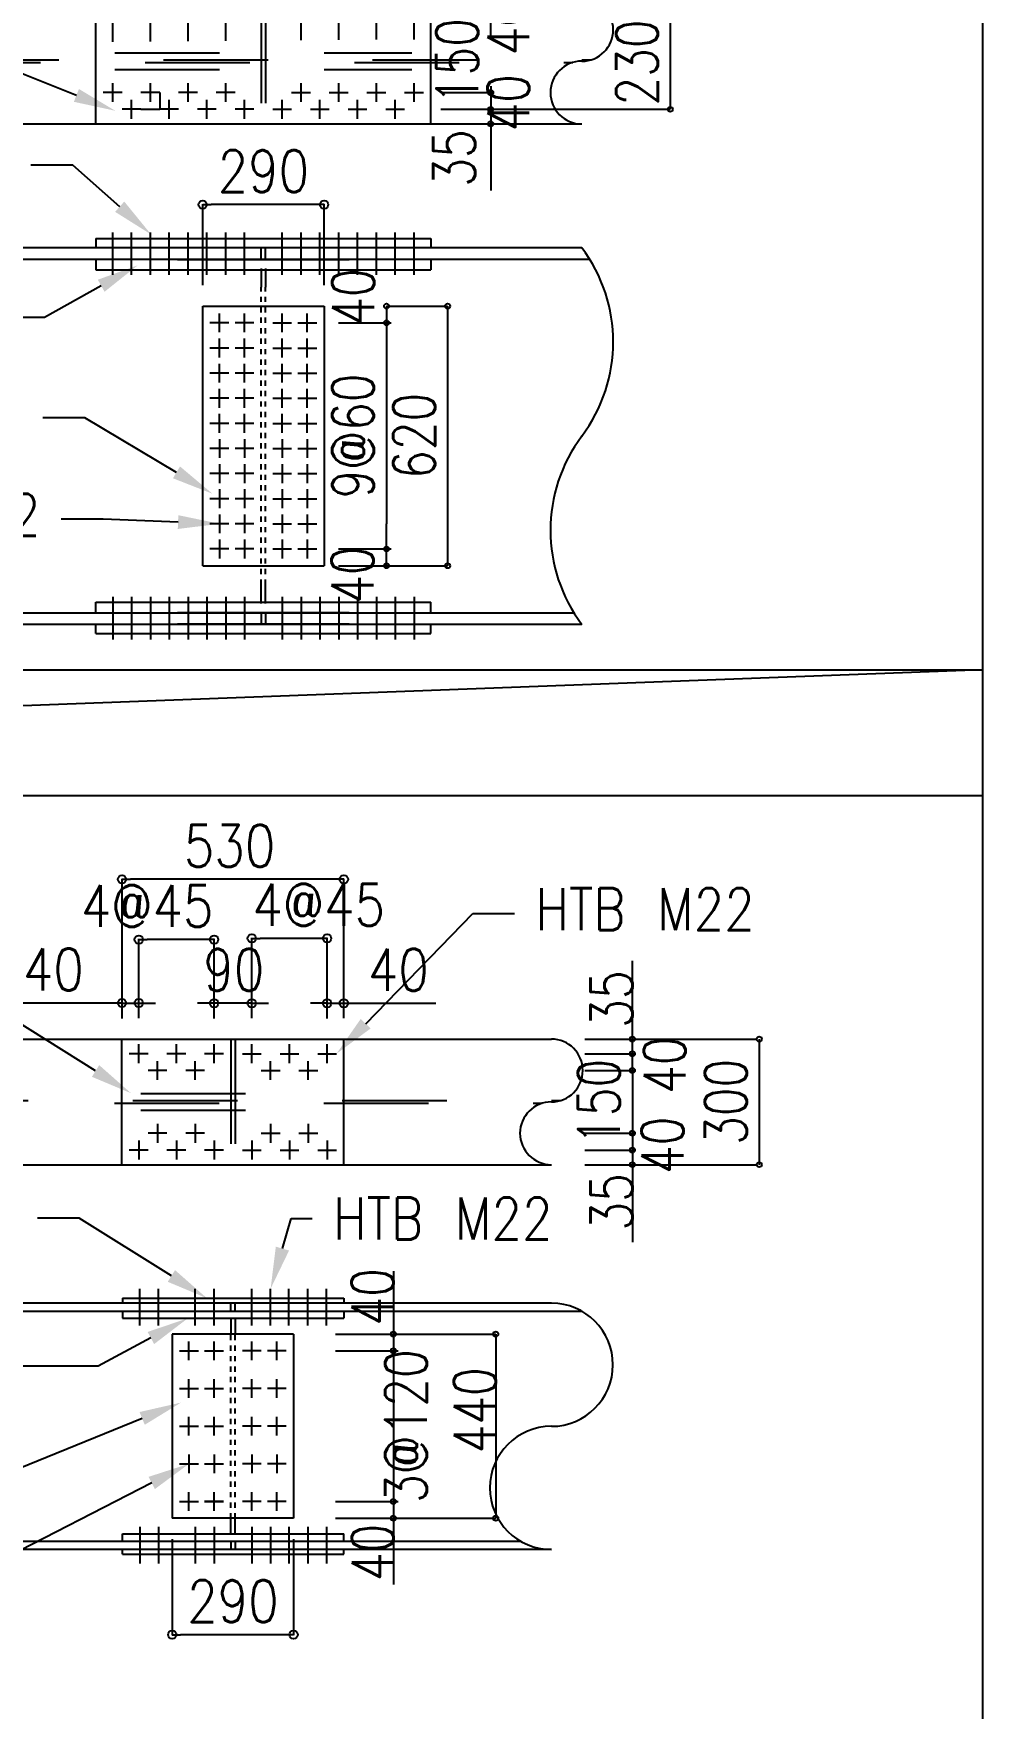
# Model space of a CAD drawing. Extents: x -668440 to 1010955, y -1678500 to 210463.
# Drawn here: x -498194 to -475522, y -534088 to -494087 of the extents above; entities that cross this region are included whole.
import ezdxf
from ezdxf import colors
from ezdxf.entities.mleader import LeaderData, LeaderLine
from ezdxf.enums import TextEntityAlignment as Align
from ezdxf.math import Vec2, Vec3

# ---------------------------------------------------------------- set-up
doc = ezdxf.new("R2010")
doc.units = 0
doc.header["$MEASUREMENT"] = 0
doc.linetypes.add('DASHED1', pattern=[2.5, 1.25, -1.25])
doc.layers.get('0').update_dxf_attribs({"color": 3, "linetype": 'CONTINUOUS'})
doc.layers.get('Defpoints').update_dxf_attribs({"color": 251, "linetype": 'CONTINUOUS'})
for name, color, linetype in [('Sプレート', 1, 'CONTINUOUS'), ('Sプレート文字', 1, 'CONTINUOUS'), ('Sボルト', 2, 'CONTINUOUS'), ('Sボルト文字', 2, 'CONTINUOUS'), ('S大梁', 4, 'CONTINUOUS'), ('寸法', 3, 'CONTINUOUS'), ('注記', 3, 'CONTINUOUS')]:
    doc.layers.add(name, color=color, linetype=linetype)
doc.styles.add('DRACAD', font='txt', dxfattribs={"width": 0.85, "bigfont": 'extfont2'})
doc.dimstyles.new('MYDIM', dxfattribs={"dimtxt": 120, "dimasz": 20, "dimexe": 1.25, "dimexo": 50, "dimgap": 50, "dimtad": 1, "dimdec": 4, "dimdsep": 46, "dimtxsty": 'DRACAD', "dimblk": 'ORIGIN', "dimcen": 2.5, "dimadec": 0, "dimazin": 0, "dimtfac": 1, "dimtdec": 4, "dimtmove": 0, "dimatfit": 3, "dimfxl": 1, "dimtolj": 1, "dimtzin": 0, "dimarcsym": 0})

# ---------------------------------------------------------------- blocks, each defined once
blk = doc.blocks.new('_ORIGIN')
at = {"color": 0, "linetype": 'ByBlock', "lineweight": -2}
blk.add_line((0, 0), (-1, 0), dxfattribs=at)
blk.add_circle((0, 0), 0.5, dxfattribs=at)
blk = doc.blocks.new('*D8094')
at = {"layer": 'Defpoints', "color": 0}
for p in [(816249.7, 33019.2), (816249.7, 32934.4), (816339.7, 32935)]:
    blk.add_point(p, dxfattribs=at)
at = {"layer": '寸法', "color": 0, "lineweight": -2}
for p, q in [((816229.7, 33019.2), (816209.7, 33019.2)), ((816249.7, 32984.4), (816249.7, 33020.4)), ((816339.7, 33019.2), (816249.7, 33019.2)), ((816339.7, 32985), (816339.7, 33020.4)), ((816359.7, 33019.2), (816379.7, 33019.2))]:
    blk.add_line(p, q, dxfattribs=at)
at = {"layer": '寸法', "color": 0, "linetype": 'ByBlock', "lineweight": -2, "xscale": 20, "yscale": 20, "zscale": 20}
blk.add_blockref('_ORIGIN', (816249.7, 33019.2), dxfattribs=at)
at = {"layer": '寸法', "color": 0, "linetype": 'ByBlock', "lineweight": -2, "xscale": 20, "yscale": 20, "zscale": 20, "rotation": 180}
blk.add_blockref('_ORIGIN', (816339.7, 33019.2), dxfattribs=at)
at = {"layer": '寸法', "color": 0, "insert": (816296.7, 33099.2), "char_height": 100, "attachment_point": 5, "style": 'DRACAD'}
blk.add_mtext('\\A1;\\A1;90', dxfattribs=at)
blk = doc.blocks.new('*D8095')
at = {"layer": 'Defpoints', "color": 0}
for p in [(816559.7, 33019.2), (816519.7, 32933.1), (816559.7, 32933.7)]:
    blk.add_point(p, dxfattribs=at)
at = {"layer": '寸法', "color": 0, "lineweight": -2}
for p, q in [((816499.7, 33019.2), (816479.7, 33019.2)), ((816519.7, 32983.1), (816519.7, 33020.4)), ((816519.7, 33019.2), (816559.7, 33019.2)), ((816559.7, 32983.7), (816559.7, 33020.4)), ((816579.7, 33019.2), (816779.7, 33019.2))]:
    blk.add_line(p, q, dxfattribs=at)
at = {"layer": '寸法', "color": 0, "linetype": 'ByBlock', "lineweight": -2, "xscale": 20, "yscale": 20, "zscale": 20}
blk.add_blockref('_ORIGIN', (816519.7, 33019.2), dxfattribs=at)
at = {"layer": '寸法', "color": 0, "linetype": 'ByBlock', "lineweight": -2, "xscale": 20, "yscale": 20, "zscale": 20, "rotation": 180}
blk.add_blockref('_ORIGIN', (816559.7, 33019.2), dxfattribs=at)
at = {"layer": '寸法', "color": 0, "insert": (816689.7, 33099.2), "char_height": 100, "attachment_point": 5, "style": 'DRACAD'}
blk.add_mtext('\\A1;40', dxfattribs=at)
blk = doc.blocks.new('*D8096')
at = {"layer": 'Defpoints', "color": 0}
for p in [(816339.7, 33174.2), (816339.7, 32933.7), (816519.7, 32933.1)]:
    blk.add_point(p, dxfattribs=at)
at = {"layer": '寸法', "color": 0, "lineweight": -2}
for p, q in [((816339.7, 32983.7), (816339.7, 33175.4)), ((816499.7, 33174.2), (816359.7, 33174.2)), ((816519.7, 32983.1), (816519.7, 33175.4))]:
    blk.add_line(p, q, dxfattribs=at)
at = {"layer": '寸法', "color": 0, "linetype": 'ByBlock', "lineweight": -2, "xscale": 20, "yscale": 20, "zscale": 20, "rotation": 180}
blk.add_blockref('_ORIGIN', (816339.7, 33174.2), dxfattribs=at)
at = {"layer": '寸法', "color": 0, "linetype": 'ByBlock', "lineweight": -2, "xscale": 20, "yscale": 20, "zscale": 20}
blk.add_blockref('_ORIGIN', (816519.7, 33174.2), dxfattribs=at)
at = {"layer": '寸法', "color": 0, "insert": (816499.7, 33254.2), "char_height": 100, "attachment_point": 5, "style": 'DRACAD'}
blk.add_mtext('\\A1;4@45', dxfattribs=at)
blk = doc.blocks.new('*D8097')
at = {"layer": 'Defpoints', "color": 0}
for p in [(816069.7, 33171.4), (816069.7, 32933.7), (816249.7, 32933.1)]:
    blk.add_point(p, dxfattribs=at)
at = {"layer": '寸法', "color": 0, "lineweight": -2}
for p, q in [((816069.7, 32983.7), (816069.7, 33172.7)), ((816229.7, 33171.4), (816089.7, 33171.4)), ((816249.7, 32983.1), (816249.7, 33172.7))]:
    blk.add_line(p, q, dxfattribs=at)
at = {"layer": '寸法', "color": 0, "linetype": 'ByBlock', "lineweight": -2, "xscale": 20, "yscale": 20, "zscale": 20, "rotation": 180}
blk.add_blockref('_ORIGIN', (816069.7, 33171.4), dxfattribs=at)
at = {"layer": '寸法', "color": 0, "linetype": 'ByBlock', "lineweight": -2, "xscale": 20, "yscale": 20, "zscale": 20}
blk.add_blockref('_ORIGIN', (816249.7, 33171.4), dxfattribs=at)
at = {"layer": '寸法', "color": 0, "insert": (816089.7, 33251.4), "char_height": 100, "attachment_point": 5, "style": 'DRACAD'}
blk.add_mtext('\\A1;4@45', dxfattribs=at)
blk = doc.blocks.new('*D8098')
at = {"layer": 'Defpoints', "color": 0}
for p in [(816069.7, 33019.8), (816029.7, 32933.1), (816069.7, 32933.7)]:
    blk.add_point(p, dxfattribs=at)
at = {"layer": '寸法', "color": 0, "lineweight": -2}
for p, q in [((816009.7, 33019.8), (815775.7, 33019.8)), ((816029.7, 32983.1), (816029.7, 33021.1)), ((816029.7, 33019.8), (816069.7, 33019.8)), ((816069.7, 32983.7), (816069.7, 33021.1)), ((816089.7, 33019.8), (816109.7, 33019.8))]:
    blk.add_line(p, q, dxfattribs=at)
at = {"layer": '寸法', "color": 0, "linetype": 'ByBlock', "lineweight": -2, "xscale": 20, "yscale": 20, "zscale": 20}
blk.add_blockref('_ORIGIN', (816029.7, 33019.8), dxfattribs=at)
at = {"layer": '寸法', "color": 0, "linetype": 'ByBlock', "lineweight": -2, "xscale": 20, "yscale": 20, "zscale": 20, "rotation": 180}
blk.add_blockref('_ORIGIN', (816069.7, 33019.8), dxfattribs=at)
at = {"layer": '寸法', "color": 0, "insert": (815865.7, 33099.8), "char_height": 100, "attachment_point": 5, "style": 'DRACAD'}
blk.add_mtext('\\A1;40', dxfattribs=at)
blk = doc.blocks.new('*D8099')
at = {"layer": 'Defpoints', "color": 0}
for p in [(816029.7, 33315.2), (816029.7, 32933.7), (816559.7, 32933.7)]:
    blk.add_point(p, dxfattribs=at)
at = {"layer": '寸法', "color": 0, "lineweight": -2}
for p, q in [((816029.7, 32983.7), (816029.7, 33316.4)), ((816539.7, 33315.2), (816049.7, 33315.2)), ((816559.7, 32983.7), (816559.7, 33316.4))]:
    blk.add_line(p, q, dxfattribs=at)
at = {"layer": '寸法', "color": 0, "linetype": 'ByBlock', "lineweight": -2, "xscale": 20, "yscale": 20, "zscale": 20, "rotation": 180}
blk.add_blockref('_ORIGIN', (816029.7, 33315.2), dxfattribs=at)
at = {"layer": '寸法', "color": 0, "linetype": 'ByBlock', "lineweight": -2, "xscale": 20, "yscale": 20, "zscale": 20}
blk.add_blockref('_ORIGIN', (816559.7, 33315.2), dxfattribs=at)
at = {"layer": '寸法', "color": 0, "insert": (816286.7, 33395.2), "char_height": 100, "attachment_point": 5, "style": 'DRACAD'}
blk.add_mtext('\\A1;530', dxfattribs=at)
blk = doc.blocks.new('*D8100')
at = {"layer": 'Defpoints', "color": 0}
for p in [(816149.7, 31789.3), (816439.7, 31789.3), (816149.7, 31511.3)]:
    blk.add_point(p, dxfattribs=at)
at = {"layer": '寸法', "color": 0, "lineweight": -2}
for p, q in [((816149.7, 31739.3), (816149.7, 31510)), ((816439.7, 31739.3), (816439.7, 31510)), ((816419.7, 31511.3), (816169.7, 31511.3))]:
    blk.add_line(p, q, dxfattribs=at)
at = {"layer": '寸法', "color": 0, "linetype": 'ByBlock', "lineweight": -2, "xscale": 20, "yscale": 20, "zscale": 20, "rotation": 180}
blk.add_blockref('_ORIGIN', (816149.7, 31511.3), dxfattribs=at)
at = {"layer": '寸法', "color": 0, "linetype": 'ByBlock', "lineweight": -2, "xscale": 20, "yscale": 20, "zscale": 20}
blk.add_blockref('_ORIGIN', (816439.7, 31511.3), dxfattribs=at)
at = {"layer": '寸法', "color": 0, "insert": (816294.7, 31591.3), "char_height": 100, "attachment_point": 5, "style": 'DRACAD'}
blk.add_mtext('\\A1;290', dxfattribs=at)
blk = doc.blocks.new('*D8108')
at = {"layer": 'Defpoints', "color": 0}
for p in [(-19524.1, -611093.7), (-19524.1, -611336), (-19234.1, -611336)]:
    blk.add_point(p, dxfattribs=at)
at = {"layer": '寸法', "color": 0, "lineweight": -2}
for p, q in [((-19524.1, -611286), (-19524.1, -611092.4)), ((-19254.1, -611093.7), (-19504.1, -611093.7)), ((-19234.1, -611286), (-19234.1, -611092.4))]:
    blk.add_line(p, q, dxfattribs=at)
at = {"layer": '寸法', "color": 0, "linetype": 'ByBlock', "lineweight": -2, "xscale": 20, "yscale": 20, "zscale": 20, "rotation": 180}
blk.add_blockref('_ORIGIN', (-19524.1, -611093.7), dxfattribs=at)
at = {"layer": '寸法', "color": 0, "linetype": 'ByBlock', "lineweight": -2, "xscale": 20, "yscale": 20, "zscale": 20}
blk.add_blockref('_ORIGIN', (-19234.1, -611093.7), dxfattribs=at)
at = {"layer": '寸法', "color": 0, "insert": (-19379.1, -611013.7), "char_height": 100, "attachment_point": 5, "style": 'DRACAD'}
blk.add_mtext('\\A1;290', dxfattribs=at)
blk = doc.blocks.new('WJ58')
at = {"layer": 'Sプレート', "linetype": 'Continuous'}
for p, q in [((816029.68229, 32633.73521), (816029.68229, 32933.73513)), ((816559.68014, 32633.73521), (816559.68014, 32933.73513)), ((816030.93099, 32314.88462), (816559.68245, 32314.88462)), ((816030.93099, 32282.88455), (816030.93099, 32266.88457)), ((816559.68245, 32282.88455), (816559.68245, 32266.88457)), ((816030.93099, 32266.88457), (816559.68245, 32266.88457)), ((816149.68224, 32229.31628), (816149.68224, 31789.31623)), ((816439.68229, 32229.31628), (816439.68229, 31789.31623)), ((816030.93099, 31751.74794), (816559.68245, 31751.74794)), ((816030.93099, 31735.74796), (816030.93099, 31751.74794)), ((816559.68245, 31735.74796), (816559.68245, 31751.74794)), ((816030.93099, 31703.74789), (816559.68245, 31703.74789))]:
    blk.add_line(p, q, dxfattribs=at)
at = {"layer": 'Sプレート', "linetype": 'DASHED1', "ltscale": 200}
for p, q in [((816074.68208, 32803.7352), (816559.68014, 32803.7352)), ((816074.68208, 32763.73514), (816559.68014, 32763.73514))]:
    blk.add_line(p, q, dxfattribs=at)
at = {"layer": 'Sプレート'}
for p, q in [((816030.93099, 32314.88462), (816030.93099, 32302.88464)), ((816559.68245, 32314.88462), (816559.68245, 32302.88464)), ((816439.68229, 32229.31628), (816149.68224, 32229.31628)), ((816439.68229, 31789.31623), (816149.68224, 31789.31623)), ((816030.93099, 31703.74789), (816030.93099, 31715.74787)), ((816559.68245, 31703.74789), (816559.68245, 31715.74787))]:
    blk.add_line(p, q, dxfattribs=at)
at = {"layer": 'Sボルト', "linetype": 'Continuous'}
for p, q in [((816069.68187, 32876.23509), (816069.68187, 32921.23506)), ((816159.68208, 32876.23509), (816159.68208, 32921.23506)), ((816249.68229, 32876.23518), (816249.68229, 32921.23515)), ((816249.68229, 32876.23518), (816249.68229, 32921.23515)), ((816339.68014, 32876.23518), (816339.68014, 32921.23515)), ((816429.68035, 32876.23509), (816429.68035, 32921.23506)), ((816519.68056, 32876.23509), (816519.68056, 32921.23506)), ((816092.18186, 32898.73499), (816047.18189, 32898.73499)), ((816114.68229, 32836.23526), (816114.68229, 32881.23524)), ((816182.18207, 32898.73499), (816137.1821, 32898.73499)), ((816182.18207, 32898.73499), (816137.1821, 32898.73499)), ((816204.68229, 32836.23518), (816204.68229, 32881.23515)), ((816204.68229, 32836.23518), (816204.68229, 32881.23515)), ((816272.18228, 32898.73508), (816227.18231, 32898.73508)), ((816272.18228, 32898.73508), (816227.18231, 32898.73508)), ((816317.18015, 32898.73508), (816362.18013, 32898.73508)), ((816384.68014, 32836.23518), (816384.68014, 32881.23515)), ((816407.18036, 32898.73499), (816452.18034, 32898.73499)), ((816474.68014, 32836.23526), (816474.68014, 32881.23524)), ((816497.18057, 32898.73499), (816542.18055, 32898.73499)), ((816137.18228, 32858.73516), (816092.18231, 32858.73516)), ((816227.18228, 32858.73508), (816182.18231, 32858.73508)), ((816227.18228, 32858.73508), (816182.18231, 32858.73508)), ((816362.18015, 32858.73508), (816407.18013, 32858.73508)), ((816452.18015, 32858.73516), (816497.18013, 32858.73516)), ((816114.68229, 32731.23525), (816114.68229, 32686.23528)), ((816204.68229, 32731.23516), (816204.68229, 32686.23519)), ((816204.68229, 32731.23516), (816204.68229, 32686.23519)), ((816384.68014, 32731.23516), (816384.68014, 32686.23519)), ((816474.68014, 32731.23525), (816474.68014, 32686.23528)), ((816069.68187, 32691.23525), (816069.68187, 32646.23528)), ((816137.18228, 32708.73535), (816092.18231, 32708.73535)), ((816159.68208, 32691.23525), (816159.68208, 32646.23528)), ((816227.18228, 32708.73526), (816182.18231, 32708.73526)), ((816227.18228, 32708.73526), (816182.18231, 32708.73526)), ((816249.68229, 32691.23516), (816249.68229, 32646.23519)), ((816249.68229, 32691.23516), (816249.68229, 32646.23519)), ((816339.68014, 32691.23516), (816339.68014, 32646.23519)), ((816362.18015, 32708.73526), (816407.18013, 32708.73526)), ((816429.68035, 32691.23525), (816429.68035, 32646.23528)), ((816452.18015, 32708.73535), (816497.18013, 32708.73535)), ((816519.68056, 32691.23525), (816519.68056, 32646.23528)), ((816092.18186, 32668.73535), (816047.18189, 32668.73535)), ((816182.18207, 32668.73535), (816137.1821, 32668.73535)), ((816182.18207, 32668.73535), (816137.1821, 32668.73535)), ((816272.18228, 32668.73526), (816227.18231, 32668.73526)), ((816272.18228, 32668.73526), (816227.18231, 32668.73526)), ((816317.18015, 32668.73526), (816362.18013, 32668.73526)), ((816407.18036, 32668.73535), (816452.18034, 32668.73535)), ((816497.18057, 32668.73535), (816542.18055, 32668.73535)), ((816072.18006, 32249.38467), (816072.18006, 32337.38467)), ((816117.18006, 32249.38467), (816117.18006, 32337.38467)), ((816204.68225, 32249.38467), (816204.68225, 32337.38467)), ((816249.68225, 32249.38467), (816249.68225, 32337.38467)), ((816339.68228, 32249.38467), (816339.68228, 32337.38467)), ((816384.68228, 32249.38467), (816384.68228, 32337.38467)), ((816428.43338, 32249.38467), (816428.43338, 32337.38467)), ((816473.43338, 32249.38467), (816473.43338, 32337.38467)), ((816518.43338, 32249.38467), (816518.43338, 32337.38467)), ((816189.68225, 32166.81642), (816189.68225, 32211.81639)), ((816249.68225, 32166.81642), (816249.68225, 32211.81639)), ((816339.68229, 32166.81642), (816339.68229, 32211.81639)), ((816399.68229, 32166.81642), (816399.68229, 32211.81639)), ((816167.18226, 32189.31649), (816212.18223, 32189.31649)), ((816227.18226, 32189.31649), (816272.18223, 32189.31649)), ((816362.18227, 32189.31649), (816317.1823, 32189.31649)), ((816422.18227, 32189.31649), (816377.1823, 32189.31649)), ((816189.68225, 32076.81642), (816189.68225, 32121.81639)), ((816249.68225, 32076.81642), (816249.68225, 32121.81639)), ((816339.68229, 32076.81642), (816339.68229, 32121.81639)), ((816399.68229, 32076.81642), (816399.68229, 32121.81639)), ((816167.18226, 32099.31649), (816212.18223, 32099.31649)), ((816227.18226, 32099.31649), (816272.18223, 32099.31649)), ((816362.18227, 32099.31649), (816317.1823, 32099.31649)), ((816422.18227, 32099.31649), (816377.1823, 32099.31649)), ((816167.18226, 32009.31649), (816212.18223, 32009.31649)), ((816189.68225, 31986.81642), (816189.68225, 32031.81639)), ((816227.18226, 32009.31649), (816272.18223, 32009.31649)), ((816249.68225, 31986.81642), (816249.68225, 32031.81639)), ((816362.18227, 32009.31649), (816317.1823, 32009.31649)), ((816339.68229, 31986.81642), (816339.68229, 32031.81639)), ((816422.18227, 32009.31649), (816377.1823, 32009.31649)), ((816399.68229, 31986.81642), (816399.68229, 32031.81639)), ((816189.68225, 31941.81657), (816189.68225, 31896.81659)), ((816249.68225, 31941.81657), (816249.68225, 31896.81659)), ((816339.68229, 31941.81657), (816339.68229, 31896.81659)), ((816399.68229, 31941.81657), (816399.68229, 31896.81659)), ((816167.18226, 31919.31649), (816212.18223, 31919.31649)), ((816227.18226, 31919.31649), (816272.18223, 31919.31649)), ((816362.18227, 31919.31649), (816317.1823, 31919.31649)), ((816422.18227, 31919.31649), (816377.1823, 31919.31649)), ((816189.68225, 31806.81633), (816189.68225, 31851.8163)), ((816249.68225, 31806.81633), (816249.68225, 31851.8163)), ((816249.68234, 31806.81633), (816249.68234, 31851.8163)), ((816339.68229, 31806.81633), (816339.68229, 31851.8163)), ((816399.68229, 31806.81633), (816399.68229, 31851.8163)), ((816167.18226, 31829.3164), (816212.18223, 31829.3164)), ((816227.18226, 31829.3164), (816272.18223, 31829.3164)), ((816272.18232, 31829.3164), (816227.18235, 31829.3164)), ((816362.18227, 31829.3164), (816317.1823, 31829.3164)), ((816422.18227, 31829.3164), (816377.1823, 31829.3164)), ((816072.18006, 31769.24785), (816072.18006, 31681.24785)), ((816117.18006, 31769.24785), (816117.18006, 31681.24785)), ((816204.68225, 31769.24785), (816204.68225, 31681.24785)), ((816249.68225, 31769.24785), (816249.68225, 31681.24785)), ((816339.68228, 31769.24785), (816339.68228, 31681.24785)), ((816384.68228, 31769.24785), (816384.68228, 31681.24785)), ((816428.43338, 31769.24785), (816428.43338, 31681.24785)), ((816473.43338, 31769.24785), (816473.43338, 31681.24785)), ((816518.43338, 31769.24785), (816518.43338, 31681.24785))]:
    blk.add_line(p, q, dxfattribs=at)
at = {"layer": 'S大梁', "linetype": 'Continuous'}
for p, q in [((815533.88099, 32933.73513), (817055.48145, 32933.73513)), ((815533.88099, 32633.73521), (817055.48145, 32633.73521)), ((817055.48232, 32302.88464), (815533.88226, 32302.88464)), ((817129.5095, 32282.88455), (815607.90944, 32282.88455)), ((816289.68226, 32282.88455), (816289.68226, 32302.88464)), ((816299.68227, 32282.88455), (816299.68227, 32302.88464)), ((816289.68226, 32266.88457), (816289.68226, 32229.31629)), ((816299.68227, 32266.88457), (816299.68227, 32229.31629)), ((816289.68226, 31750.88454), (816289.68226, 31789.31623)), ((816299.68227, 31750.88469), (816299.68227, 31789.31638)), ((816289.68226, 31735.74796), (816289.68226, 31715.74787)), ((816299.68227, 31735.74796), (816299.68227, 31715.74787)), ((817055.48232, 31714.88462), (815533.88226, 31714.88462))]:
    blk.add_line(p, q, dxfattribs=at)
at = {"layer": 'S大梁', "linetype": 'DASHED1', "ltscale": 200}
for p, q in [((816289.68226, 32933.73513), (816289.68226, 32633.73521)), ((816299.68227, 32933.73513), (816299.68227, 32633.73521)), ((815512.04212, 32780.48518), (817033.64258, 32780.48518)), ((815555.71986, 32786.98516), (817077.32031, 32786.98516))]:
    blk.add_line(p, q, dxfattribs=at)
at = {"layer": 'S大梁', "linetype": 'DASHED1', "ltscale": 10}
for p, q in [((816289.68226, 31789.31623), (816289.68226, 32229.31629)), ((816299.68227, 31789.31623), (816299.68229, 32229.31629))]:
    blk.add_line(p, q, dxfattribs=at)
at = {"layer": 'S大梁'}
blk.add_line((815459.85504, 31734.88473), (816981.45574, 31734.88436), dxfattribs=at)
at = {"layer": '寸法', "linetype": 'Continuous'}
for p, q in [((817248.94604, 32898.73525), (817248.94604, 33120.73488)), ((817135.37256, 32933.73525), (817546.17386, 32933.73525)), ((817135.37256, 32933.73513), (817256.94592, 32933.73513)), ((817135.37256, 32898.73525), (817256.94592, 32898.73525)), ((817248.94604, 32858.73516), (817248.94604, 32898.73525)), ((817135.37256, 32858.73516), (817256.94592, 32858.73516)), ((817248.94604, 32858.73516), (817248.94604, 32708.73518)), ((817135.37256, 32708.73518), (817256.94592, 32708.73518)), ((817248.94604, 32708.73518), (817248.94604, 32668.73509)), ((817135.37256, 32668.73509), (817256.94592, 32668.73509)), ((817248.94604, 32668.73509), (817248.94604, 32448.735)), ((817135.37256, 32633.73521), (817256.94592, 32633.73521)), ((817135.37256, 32633.73516), (817546.17362, 32633.73428)), ((816678.0584, 32379.31623), (816678.0584, 32189.31623)), ((816540, 32229.31628), (816922.62133, 32229.31628)), ((816678.0584, 32229.31628), (816678.0584, 32189.31623)), ((816922.62133, 32229.31628), (816922.62133, 31789.31618)), ((816540, 32189.31623), (816689.0584, 32189.31623)), ((816678.0584, 32189.31623), (816678.0584, 31829.31623)), ((816540, 31829.31623), (816689.0584, 31829.31623)), ((816678.0584, 31829.31623), (816678.0584, 31631.31618)), ((816678.0584, 31829.31623), (816678.0584, 31631.31618)), ((816540, 31789.31623), (816689.0584, 31789.31623)), ((816540, 31789.31618), (816922.62133, 31789.31618))]:
    blk.add_line(p, q, dxfattribs=at)
at = {"layer": '寸法'}
blk.add_line((817552.1735, 32933.73525), (817552.1735, 32633.73481), dxfattribs=at)
at = {"layer": '寸法', "linetype": 'Continuous'}
for centre in [(817248.94604, 32933.73513), (817552.1735, 32933.73525), (817248.94604, 32898.73525), (817248.94604, 32858.73516), (817248.94604, 32858.73516), (817248.94604, 32708.73518), (817248.94604, 32708.73518), (817248.94604, 32668.73509), (817248.9458, 32633.73491), (817248.94604, 32633.73521), (817552.17325, 32633.73481), (816678.0584, 32229.31628), (816922.62133, 32229.31628), (816678.0584, 32189.31623), (816678.0584, 32189.31623), (816678.0584, 31829.31623), (816678.0584, 31829.31623), (816678.0584, 31789.31623), (816678.0584, 31789.31623), (816922.62133, 31789.31618)]:
    blk.add_circle(centre, 5.99963, dxfattribs=at)
at = {"layer": '注記'}
for centre, radius, start, end in [((817055.48145, 32858.73515), 74.99998, 270, 90), ((817055.48145, 32708.73519), 74.99998, 90, 270), ((817055.48232, 32155.88464), 147.00001, 270, 90), ((817055.48232, 31861.88462), 147.00001, 90, 270)]:
    blk.add_arc(centre, radius, start, end, dxfattribs=at)
at = {"layer": '寸法', "style": 'DRACAD', "width": 0.8}
for s, p in [('35', (817248.94604, 32960.73488)), ('40', (817375.94604, 32802.74123)), ('40', (817370.94604, 32611.41661)), ('35', (817248.94604, 32476.22902)), ('40', (816678.0584, 32249.31623)), ('440', (816922.62133, 31944.21042)), ('40', (816678.59137, 31639.10267))]:
    blk.add_text(s, height=100, rotation=90, dxfattribs=at).set_placement(p)
for s, p in [('150', (817248.94604, 32783.73517)), ('300', (817552.1735, 32783.73503)), ('3@120', (816788.0584, 32009.31623))]:
    blk.add_text(s, height=100, rotation=90, dxfattribs=at).set_placement(p, align=Align.BOTTOM_CENTER)
at = {"layer": '寸法'}
for base, p1, p2, picture, middle in [((816029.68229, 33315.18009), (816559.68014, 32933.73513), (816029.68229, 32933.73513), '*D8099', (816286.68172, 33315.18009)), ((816149.68224, 31511.271), (816439.68229, 31789.31623), (816149.68224, 31789.31623), '*D8100', (816294.68227, 31511.271))]:
    dim = blk.add_linear_dim(base=base, p1=p1, p2=p2, dimstyle='MYDIM', override={"dimtxt": 100, "dimgap": 30, "dimdec": 0}, dxfattribs=at)
    dim.commit()
    dim.dimension.update_dxf_attribs({"geometry": picture, "text_midpoint": middle, "dimtype": 128})
for base, p1, p2, text, picture, middle in [((816069.68339, 33171.43009), (816249.68234, 32933.11013), (816069.68339, 32933.73562), '4@45', '*D8097', (816089.68339, 33171.43009)), ((816339.68119, 33174.18009), (816519.68015, 32933.11013), (816339.68119, 32933.73562), '4@45', '*D8096', (816499.68015, 33174.18009)), ((816249.68234, 33019.18009), (816339.68119, 32934.98661), (816249.68234, 32934.36111), '\\A1;90', '*D8094', (816296.68177, 33019.18009))]:
    dim = blk.add_linear_dim(base=base, p1=p1, p2=p2, text=text, dimstyle='MYDIM', override={"dimtxt": 100, "dimgap": 30}, dxfattribs=at)
    dim.commit()
    dim.dimension.update_dxf_attribs({"geometry": picture, "text_midpoint": middle, "dimtype": 128})
dim = blk.add_linear_dim(base=(816069.68339, 33019.80558), p1=(816029.68339, 32933.11062), p2=(816069.68339, 32933.73562), angle=180, dimstyle='MYDIM', override={"dimtxt": 100, "dimgap": 30}, dxfattribs=at)
dim.commit()
dim.dimension.update_dxf_attribs({"geometry": '*D8098', "text_midpoint": (815865.68339, 33019.80558), "dimtype": 128})
dim = blk.add_linear_dim(base=(816559.68014, 33019.18009), p1=(816519.68015, 32933.11013), p2=(816559.68014, 32933.73513), angle=180, dimstyle='MYDIM', override={"dimtxt": 100, "dimgap": 30}, dxfattribs=at)
dim.commit()
dim.dimension.update_dxf_attribs({"geometry": '*D8095', "text_midpoint": (816689.68014, 33099.18009)})
at = {"layer": 'Sプレート文字'}
ml = blk.add_multileader_mtext('Standard', dxfattribs=at)
ml.set_content('\\W0.85;PL-12×300x530(SM490A,外添板)', style='DRACAD')
ml.set_leader_properties()
ml.build(insert=Vec2(0, 0))
ml.multileader.update_dxf_attribs({"dogleg_length": 100, "arrow_head_size": 100})
ctx = ml.context
ctx.base_point, ctx.char_height, ctx.arrow_head_size, ctx.landing_gap_size, ctx.plane_origin = Vec3(813455.63285, 33064.65422), 100, 100, 50, Vec3(399637.34449, 771704.7389)
ctx.text_align_type = 2
notes = []
notes.append((ctx, [(0, (1, 1, 0), (815636.13285, 33064.65422), (-1, 0), 100, [(0, [(816051.25367, 32804.38028)], 0, [])])]))
ctx.mtext.insert, ctx.mtext.alignment = Vec3(815486.13285, 33122.98755), 3
ml = blk.add_multileader_mtext('Standard', dxfattribs=at)
ml.set_content('\\W0.85;PL-12×300x530(SM490A,外添板)', style='DRACAD')
ml.set_leader_properties()
ml.build(insert=Vec2(0, 0))
ml.multileader.update_dxf_attribs({"dogleg_length": 100, "arrow_head_size": 100})
ctx = ml.context
ctx.base_point, ctx.char_height, ctx.arrow_head_size, ctx.landing_gap_size, ctx.plane_origin = Vec3(813746.97054, 32506.06461), 100, 100, 50, Vec3(399928.68218, 771146.1493)
ctx.text_align_type = 2
notes.append((ctx, [(0, (1, 1, 0), (815927.47054, 32506.06461), (-1, 0), 100, [(0, [(816232.42019, 32314.88462)], 0, [])])]))
ctx.mtext.insert, ctx.mtext.alignment = Vec3(815777.47054, 32564.39795), 3
ml = blk.add_multileader_mtext('Standard', dxfattribs=at)
ml.set_content('\\W0.85;2PL-16×110x530(SM490A,内添板)', style='DRACAD')
ml.set_leader_properties()
ml.build(insert=Vec2(0, 0))
ml.multileader.update_dxf_attribs({"dogleg_length": 100, "arrow_head_size": 100})
ctx = ml.context
ctx.base_point, ctx.char_height, ctx.arrow_head_size, ctx.landing_gap_size, ctx.plane_origin = Vec3(813370.10452, 32152.85489), 100, 100, 50, Vec3(399974.31616, 770792.93958)
ctx.text_align_type = 2
notes.append((ctx, [(0, (1, 1, 0), (815973.10452, 32152.85489), (-1, 0), 480, [(0, [(816186.92286, 32266.88457)], 0, [])])]))
ctx.mtext.insert, ctx.mtext.alignment = Vec3(815443.10452, 32211.18823), 3
ml = blk.add_multileader_mtext('Standard', dxfattribs=at)
ml.set_content('\\W0.85;2PL-9x440×290(SM490A)', style='DRACAD')
ml.set_leader_properties()
ml.build(insert=Vec2(0, 0))
ml.multileader.update_dxf_attribs({"dogleg_length": 100, "arrow_head_size": 100})
ctx = ml.context
ctx.base_point, ctx.char_height, ctx.arrow_head_size, ctx.landing_gap_size, ctx.plane_origin = Vec3(813886.15194, 31898.68069), 100, 100, 50, Vec3(399761.86358, 770548.69594)
ctx.text_align_type = 2
notes.append((ctx, [(0, (1, 1, 0), (815760.65194, 31898.68069), (-1, 0), 100, [(0, [(816170.47028, 32065.52891)], 0, [])])]))
ctx.mtext.insert, ctx.mtext.alignment = Vec3(815610.65194, 31958.68069), 3
at = {"layer": 'Sボルト文字'}
ml = blk.add_multileader_mtext('Standard', dxfattribs=at)
ml.set_content('\\W0.85;HTB M22', style='DRACAD')
ml.set_leader_properties()
ml.build(insert=Vec2(0, 0))
ml.multileader.update_dxf_attribs({"dogleg_length": 100, "arrow_head_size": 100})
ctx = ml.context
ctx.base_point, ctx.char_height, ctx.arrow_head_size, ctx.landing_gap_size, ctx.plane_origin = Vec3(816967.43092, 33233.75339), 100, 100, 50, Vec3(401743.80922, 771883.76863)
notes.append((ctx, [(0, (1, 1, 0), (816867.43092, 33233.75339), (1, 0), 100, [(0, [(816542.18055, 32898.73499)], 0, [])])]))
ctx.mtext.insert = Vec3(817017.43092, 33293.75339)
ml = blk.add_multileader_mtext('Standard', dxfattribs=at)
ml.set_content('\\W0.85;HTB M22', style='DRACAD')
ml.set_leader_properties()
ml.build(insert=Vec2(0, 0))
ml.multileader.update_dxf_attribs({"dogleg_length": 100, "arrow_head_size": 100})
ctx = ml.context
ctx.base_point, ctx.char_height, ctx.arrow_head_size, ctx.landing_gap_size, ctx.plane_origin = Vec3(816484.16763, 32504.98481), 100, 100, 50, Vec3(401370.54594, 771140.00005)
notes.append((ctx, [(0, (1, 1, 0), (816434.16763, 32504.98481), (1, 0), 50, [(0, [(816384.68228, 32337.38467)], 0, [])])]))
ctx.mtext.insert = Vec3(816534.16763, 32554.98481)
ml = blk.add_multileader_mtext('Standard', dxfattribs=at)
ml.set_content('\\W0.85;HTB M22', style='DRACAD')
ml.set_leader_properties()
ml.build(insert=Vec2(0, 0))
ml.multileader.update_dxf_attribs({"dogleg_length": 100, "arrow_head_size": 100})
ctx = ml.context
ctx.base_point, ctx.char_height, ctx.arrow_head_size, ctx.landing_gap_size, ctx.plane_origin = Vec3(814786.98487, 31593.01851), 100, 100, 50, Vec3(399554.86318, 770243.03375)
ctx.text_align_type = 2
notes.append((ctx, [(0, (1, 1, 0), (815553.65154, 31593.01851), (-1, 0), 100, [(0, [(816189.68225, 31919.31649)], 0, [])])]))
ctx.mtext.insert, ctx.mtext.alignment = Vec3(815403.65154, 31653.01851), 3
for ctx, leaders in notes:
    for number, flags, end, landing, length, lines in leaders:
        leader = LeaderData()
        leader.index, (leader.has_last_leader_line, leader.has_dogleg_vector, leader.attachment_direction) = number, flags
        leader.last_leader_point, leader.dogleg_vector, leader.dogleg_length = Vec3(end), Vec3(landing), length
        for number, points, colour, breaks in lines:
            line = LeaderLine()
            line.index, line.vertices, line.color, line.breaks = number, Vec3.list(points), colors.encode_raw_color(colour), breaks
            leader.lines.append(line)
        ctx.leaders.append(leader)
blk = doc.blocks.new('WJ90')
at = {"layer": 'Defpoints'}
for p in [(-19626.6, -610826), (-19671.6, -610866)]:
    blk.add_line(p, (-19626.6, -610866), dxfattribs=at)
at = {"layer": 'Sプレート', "linetype": 'Continuous'}
for p, q in [((-19779.1, -610901), (-19779.1, -610601)), ((-18979.1, -610901), (-18979.1, -610601)), ((-19779.1, -611174.4), (-18979.1, -611174.4)), ((-19174.1, -611196.4), (-19584.1, -611196.4)), ((-19779.1, -611224.4), (-19779.1, -611249.4)), ((-19779.1, -611249.4), (-18979.1, -611249.4)), ((-19584.1, -611224.4), (-19174.1, -611224.4)), ((-18979.1, -611224.4), (-18979.1, -611249.4)), ((-19524.1, -611336), (-19234.1, -611336)), ((-19524.1, -611956), (-19524.1, -611336)), ((-19234.1, -611336), (-19234.1, -611956)), ((-19524.1, -611956), (-19234.1, -611956)), ((-19779.1, -612042.6), (-18979.1, -612042.6)), ((-19779.1, -612067.6), (-19779.1, -612042.6)), ((-18979.1, -612067.6), (-18979.1, -612042.6)), ((-19584.1, -612067.6), (-19174.1, -612067.6)), ((-19779.1, -612117.6), (-18979.1, -612117.6)), ((-19174.1, -612095.6), (-19584.1, -612095.6))]:
    blk.add_line(p, q, dxfattribs=at)
at = {"layer": 'Sプレート', "linetype": 'DASHED1', "ltscale": 200}
for p, q in [((-19734.1, -610731), (-19024.1, -610731)), ((-19734.1, -610771), (-19024.1, -610771))]:
    blk.add_line(p, q, dxfattribs=at)
at = {"layer": 'Sプレート'}
for p, q in [((-19779.1, -611174.4), (-19779.1, -611196.4)), ((-18979.1, -611174.4), (-18979.1, -611196.4)), ((-19779.1, -612117.6), (-19779.1, -612095.6)), ((-18979.1, -612117.6), (-18979.1, -612095.6))]:
    blk.add_line(p, q, dxfattribs=at)
at = {"layer": 'Sボルト', "linetype": 'Continuous'}
for p, q in [((-19199.8, -610655.3), (-19199.5, -610700.3)), ((-19109.9, -610654.6), (-19109.5, -610699.6)), ((-19019.9, -610653.9), (-19019.5, -610698.9)), ((-19739.8, -610659.7), (-19739.5, -610704.7)), ((-19649.8, -610659), (-19649.5, -610704)), ((-19559.8, -610658.3), (-19559.5, -610703.3)), ((-19469.8, -610657.5), (-19469.5, -610702.5)), ((-19289.8, -610656.1), (-19289.5, -610701.1)), ((-19739.1, -610848.5), (-19739.1, -610803.5)), ((-19649.1, -610848.5), (-19649.1, -610803.5)), ((-19559.1, -610848.5), (-19559.1, -610803.5)), ((-19469.1, -610848.5), (-19469.1, -610803.5)), ((-19289.1, -610848.5), (-19289.1, -610803.5)), ((-19199.1, -610848.5), (-19199.1, -610803.5)), ((-19109.1, -610848.5), (-19109.1, -610803.5)), ((-19019.1, -610848.5), (-19019.1, -610803.5)), ((-19716.6, -610826), (-19761.6, -610826)), ((-19694.1, -610888.5), (-19694.1, -610843.5)), ((-19626.6, -610826), (-19671.6, -610826)), ((-19604.1, -610888.5), (-19604.1, -610843.5)), ((-19536.6, -610826), (-19581.6, -610826)), ((-19514.1, -610888.5), (-19514.1, -610843.5)), ((-19446.6, -610826), (-19491.6, -610826)), ((-19424.1, -610888.5), (-19424.1, -610843.5)), ((-19334.1, -610888.5), (-19334.1, -610843.5)), ((-19311.6, -610826), (-19266.6, -610826)), ((-19244.1, -610888.5), (-19244.1, -610843.5)), ((-19221.6, -610826), (-19176.6, -610826)), ((-19154.1, -610888.5), (-19154.1, -610843.5)), ((-19131.6, -610826), (-19086.6, -610826)), ((-19064.1, -610888.5), (-19064.1, -610843.5)), ((-19041.6, -610826), (-18996.6, -610826)), ((-19671.6, -610866), (-19716.6, -610866)), ((-19581.6, -610866), (-19626.6, -610866)), ((-19491.6, -610866), (-19536.6, -610866)), ((-19401.6, -610866), (-19446.6, -610866)), ((-19356.6, -610866), (-19311.6, -610866)), ((-19266.6, -610866), (-19221.6, -610866)), ((-19176.6, -610866), (-19131.6, -610866)), ((-19086.6, -610866), (-19041.6, -610866)), ((-19739.1, -611261.4), (-19739.1, -611159.9)), ((-19694.1, -611261.4), (-19694.1, -611159.9)), ((-19649.1, -611261.4), (-19649.1, -611159.9)), ((-19604.1, -611261.4), (-19604.1, -611159.9)), ((-19559.1, -611261.4), (-19559.1, -611159.9)), ((-19514.1, -611261.4), (-19514.1, -611159.9)), ((-19469.1, -611261.4), (-19469.1, -611159.9)), ((-19424.1, -611261.4), (-19424.1, -611159.9)), ((-19334.1, -611261.4), (-19334.1, -611159.9)), ((-19289.1, -611261.4), (-19289.1, -611159.9)), ((-19244.1, -611261.4), (-19244.1, -611159.9)), ((-19199.1, -611261.4), (-19199.1, -611159.9)), ((-19154.1, -611261.4), (-19154.1, -611159.9)), ((-19109.1, -611261.4), (-19109.1, -611159.9)), ((-19064.1, -611261.4), (-19064.1, -611159.9)), ((-19019.1, -611261.4), (-19019.1, -611159.9)), ((-19484.1, -611398.5), (-19484.1, -611353.5)), ((-19424.1, -611398.5), (-19424.1, -611353.5)), ((-19334.1, -611398.5), (-19334.1, -611353.5)), ((-19274.1, -611398.5), (-19274.1, -611353.5)), ((-19461.6, -611376), (-19506.6, -611376)), ((-19484.1, -611458.5), (-19484.1, -611413.5)), ((-19401.6, -611376), (-19446.6, -611376)), ((-19424.1, -611458.5), (-19424.1, -611413.5)), ((-19356.6, -611376), (-19311.6, -611376)), ((-19334.1, -611458.5), (-19334.1, -611413.5)), ((-19296.6, -611376), (-19251.6, -611376)), ((-19274.1, -611458.5), (-19274.1, -611413.5)), ((-19461.6, -611436), (-19506.6, -611436)), ((-19401.6, -611436), (-19446.6, -611436)), ((-19356.6, -611436), (-19311.6, -611436)), ((-19296.6, -611436), (-19251.6, -611436)), ((-19484.1, -611518.5), (-19484.1, -611473.5)), ((-19424.1, -611518.5), (-19424.1, -611473.5)), ((-19334.1, -611518.5), (-19334.1, -611473.5)), ((-19274.1, -611518.5), (-19274.1, -611473.5)), ((-19461.6, -611496), (-19506.6, -611496)), ((-19484.1, -611578.5), (-19484.1, -611533.5)), ((-19401.6, -611496), (-19446.6, -611496)), ((-19424.1, -611578.5), (-19424.1, -611533.5)), ((-19356.6, -611496), (-19311.6, -611496)), ((-19334.1, -611578.5), (-19334.1, -611533.5)), ((-19296.6, -611496), (-19251.6, -611496)), ((-19274.1, -611578.5), (-19274.1, -611533.5)), ((-19461.6, -611556), (-19506.6, -611556)), ((-19401.6, -611556), (-19446.6, -611556)), ((-19356.6, -611556), (-19311.6, -611556)), ((-19296.6, -611556), (-19251.6, -611556)), ((-19484.1, -611638.5), (-19484.1, -611593.5)), ((-19424.1, -611638.5), (-19424.1, -611593.5)), ((-19334.1, -611638.5), (-19334.1, -611593.5)), ((-19274.1, -611638.5), (-19274.1, -611593.5)), ((-19461.6, -611616), (-19506.6, -611616)), ((-19484.1, -611653.5), (-19484.1, -611698.5)), ((-19401.6, -611616), (-19446.6, -611616)), ((-19424.1, -611653.5), (-19424.1, -611698.5)), ((-19356.6, -611616), (-19311.6, -611616)), ((-19334.1, -611653.5), (-19334.1, -611698.5)), ((-19296.6, -611616), (-19251.6, -611616)), ((-19274.1, -611653.5), (-19274.1, -611698.5)), ((-19461.6, -611676), (-19506.6, -611676)), ((-19401.6, -611676), (-19446.6, -611676)), ((-19356.6, -611676), (-19311.6, -611676)), ((-19296.6, -611676), (-19251.6, -611676)), ((-19484.1, -611713.5), (-19484.1, -611758.5)), ((-19424.1, -611713.5), (-19424.1, -611758.5)), ((-19334.1, -611713.5), (-19334.1, -611758.5)), ((-19274.1, -611713.5), (-19274.1, -611758.5)), ((-19461.6, -611736), (-19506.6, -611736)), ((-19484.1, -611773.5), (-19484.1, -611818.5)), ((-19401.6, -611736), (-19446.6, -611736)), ((-19424.1, -611773.5), (-19424.1, -611818.5)), ((-19356.6, -611736), (-19311.6, -611736)), ((-19334.1, -611773.5), (-19334.1, -611818.5)), ((-19296.6, -611736), (-19251.6, -611736)), ((-19274.1, -611773.5), (-19274.1, -611818.5)), ((-19461.6, -611796), (-19506.6, -611796)), ((-19401.6, -611796), (-19446.6, -611796)), ((-19356.6, -611796), (-19311.6, -611796)), ((-19296.6, -611796), (-19251.6, -611796)), ((-19484.1, -611833.5), (-19484.1, -611878.5)), ((-19424.1, -611833.5), (-19424.1, -611878.5)), ((-19334.1, -611833.5), (-19334.1, -611878.5)), ((-19274.1, -611833.5), (-19274.1, -611878.5)), ((-19461.6, -611856), (-19506.6, -611856)), ((-19484.1, -611893.5), (-19484.1, -611938.5)), ((-19401.6, -611856), (-19446.6, -611856)), ((-19424.1, -611893.5), (-19424.1, -611938.5)), ((-19356.6, -611856), (-19311.6, -611856)), ((-19334.1, -611893.5), (-19334.1, -611938.5)), ((-19296.6, -611856), (-19251.6, -611856)), ((-19274.1, -611893.5), (-19274.1, -611938.5)), ((-19461.6, -611916), (-19506.6, -611916)), ((-19401.6, -611916), (-19446.6, -611916)), ((-19356.6, -611916), (-19311.6, -611916)), ((-19296.6, -611916), (-19251.6, -611916)), ((-19739.1, -612030.6), (-19739.1, -612132.1)), ((-19694.1, -612030.6), (-19694.1, -612132.1)), ((-19649.1, -612030.6), (-19649.1, -612132.1)), ((-19604.1, -612030.6), (-19604.1, -612132.1)), ((-19559.1, -612030.6), (-19559.1, -612132.1)), ((-19514.1, -612030.6), (-19514.1, -612132.1)), ((-19469.1, -612030.6), (-19469.1, -612132.1)), ((-19424.1, -612030.6), (-19424.1, -612132.1)), ((-19334.1, -612030.6), (-19334.1, -612132.1)), ((-19289.1, -612030.6), (-19289.1, -612132.1)), ((-19244.1, -612030.6), (-19244.1, -612132.1)), ((-19199.1, -612030.6), (-19199.1, -612132.1)), ((-19154.1, -612030.6), (-19154.1, -612132.1)), ((-19109.1, -612030.6), (-19109.1, -612132.1)), ((-19064.1, -612030.6), (-19064.1, -612132.1)), ((-19019.1, -612030.6), (-19019.1, -612132.1))]:
    blk.add_line(p, q, dxfattribs=at)
at = {"layer": 'S大梁', "linetype": 'DASHED1', "ltscale": 200}
for p, q in [((-19384.1, -610601), (-19384.1, -610901)), ((-19374.1, -610601), (-19374.1, -610901)), ((-20161.7, -610754.3), (-18640.1, -610754.3)), ((-20118, -610747.8), (-18596.4, -610747.8))]:
    blk.add_line(p, q, dxfattribs=at)
at = {"layer": 'S大梁', "linetype": 'Continuous'}
for p, q in [((-20139.9, -610901), (-18618.3, -610901)), ((-18618.3, -611196.4), (-20139.9, -611196.4)), ((-19384.1, -611224.4), (-19384.1, -611196.4)), ((-19374.1, -611224.4), (-19374.1, -611196.4)), ((-18599.2, -611224.4), (-20120.8, -611224.4)), ((-19384.1, -611224.4), (-19384.1, -611224.4)), ((-19384.1, -611246.4), (-19384.1, -611291)), ((-19374.1, -611224.4), (-19374.1, -611224.4)), ((-19374.1, -611246.4), (-19374.1, -611291)), ((-19384.1, -612046.4), (-19384.1, -612001)), ((-19374.1, -612046.4), (-19374.1, -612001)), ((-19384.1, -612067.6), (-19384.1, -612067.6)), ((-19384.1, -612067.6), (-19384.1, -612095.6)), ((-19374.1, -612067.6), (-19374.1, -612067.6)), ((-19374.1, -612067.6), (-19374.1, -612095.6)), ((-18618.3, -612096.4), (-20139.9, -612096.4))]:
    blk.add_line(p, q, dxfattribs=at)
at = {"layer": 'S大梁', "linetype": 'DASHED1', "ltscale": 10}
for p, q in [((-19384.1, -612001), (-19384.1, -611291)), ((-19374.1, -612001), (-19374.1, -611291))]:
    blk.add_line(p, q, dxfattribs=at)
at = {"layer": 'S大梁'}
blk.add_line((-20158.9, -612068.4), (-18637.3, -612068.4), dxfattribs=at)
for centre, start, end in [((-18918.3, -611421.4), 323.1304, 36.8696), ((-18318.3, -611871.4), 143.1304, 216.8696)]:
    blk.add_arc(centre, 375, start, end, dxfattribs=at)
at = {"layer": '寸法', "linetype": 'Continuous'}
for p, q in [((-18835.9, -610691), (-18835.9, -610452)), ((-18407, -610636), (-18407, -610866)), ((-18835.9, -610811), (-18835.9, -611060)), ((-18955, -610826), (-18827.9, -610826)), ((-18955, -610866), (-18407, -610866)), ((-19084.9, -611336), (-19084.9, -611376)), ((-19084.9, -611336), (-18938.9, -611336)), ((-18938.9, -611336), (-18938.9, -611956)), ((-19200, -611376), (-19073.9, -611376)), ((-19084.9, -611376), (-19084.9, -611436)), ((-19084.9, -611436), (-19084.9, -611856)), ((-19084.9, -611916), (-19084.9, -611856)), ((-19200, -611916), (-19073.9, -611916)), ((-19084.9, -611956), (-19084.9, -611916)), ((-19200, -611956), (-18938.9, -611956))]:
    blk.add_line(p, q, dxfattribs=at)
for centre in [(-18835.9, -610826), (-18835.9, -610866), (-18835.9, -610901), (-18407, -610866), (-19084.9, -611336), (-18938.9, -611336), (-19084.9, -611376), (-19084.9, -611376), (-19084.9, -611916), (-19084.9, -611916), (-19084.9, -611956), (-18938.9, -611956)]:
    blk.add_circle(centre, 6, dxfattribs=at)
at = {"layer": '注記'}
for centre, start, end in [((-18618.3, -610676), 270, 90), ((-18618.3, -610826), 90, 270)]:
    blk.add_arc(centre, 75, start, end, dxfattribs=at)
at = {"layer": '寸法', "style": 'DRACAD', "width": 0.8}
for s, rotation, p in [('40', 89.9999, (-18713.9, -610668.7)), ('150', 90, (-18835.9, -610751)), ('230', 90, (-18406.6, -610754.3)), ('40', 89.9999, (-18713.9, -610850.3)), ('35', 89.9999, (-18843.5, -610982.2)), ('40', 90, (-19084.4, -611314.3)), ('9@60', 90, (-19084.9, -611646)), ('620', 90, (-18938.9, -611646)), ('40', 90, (-19086.4, -611978.2))]:
    blk.add_text(s, height=100, rotation=rotation, dxfattribs=at).set_placement(p, align=Align.BOTTOM_CENTER)
at = {"layer": '寸法'}
dim = blk.add_linear_dim(base=(-19524.1, -611093.7), p1=(-19234.1, -611336), p2=(-19524.1, -611336), dimstyle='MYDIM', override={"dimtxt": 100, "dimgap": 30, "dimdec": 0}, dxfattribs=at)
dim.commit()
dim.dimension.update_dxf_attribs({"geometry": '*D8108', "text_midpoint": (-19379.1, -611093.7), "dimtype": 160})
at = {"layer": 'Sプレート文字'}
ml = blk.add_multileader_mtext('Standard', dxfattribs=at)
ml.set_content('\\W0.85;PL-19×300x800(SM490A,外添板)', style='DRACAD')
ml.set_leader_properties()
ml.build(insert=Vec2(0, 0))
ml.multileader.update_dxf_attribs({"dogleg_length": 100, "arrow_head_size": 100})
ctx = ml.context
ctx.base_point, ctx.char_height, ctx.arrow_head_size, ctx.landing_gap_size, ctx.plane_origin = Vec3(-22000.6, -610999.6), 100, 100, 50, Vec3(-435833.1, 127640.5)
ctx.text_align_type = 2
notes = []
notes.append((ctx, [(0, (1, 1, 0), (-19834.3, -610999.6), (-1, 0), 100, [(0, [(-19647.4, -611164.8)], 0, [])])]))
ctx.mtext.insert, ctx.mtext.alignment = Vec3(-19984.3, -610941.2), 3
ml = blk.add_multileader_mtext('Standard', dxfattribs=at)
ml.set_content('\\W0.85;2PL-22×110x800(SM490A,内添板)', style='DRACAD')
ml.set_leader_properties()
ml.build(insert=Vec2(0, 0))
ml.multileader.update_dxf_attribs({"dogleg_length": 100, "arrow_head_size": 100})
ctx = ml.context
ctx.base_point, ctx.char_height, ctx.arrow_head_size, ctx.landing_gap_size, ctx.plane_origin = Vec3(-22139.4, -611363.2), 100, 100, 50, Vec3(-435901, 127276.8)
ctx.text_align_type = 2
notes.append((ctx, [(0, (1, 1, 0), (-19902.3, -611363.2), (-1, 0), 100, [(0, [(-19679.3, -611238.5)], 0, [])])]))
ctx.mtext.insert, ctx.mtext.alignment = Vec3(-20052.3, -611304.9), 3
ml = blk.add_multileader_mtext('Standard', dxfattribs=at)
ml.set_content('\\W0.85;2PL-16x620×290(SM490A)', style='DRACAD')
ml.set_leader_properties()
ml.build(insert=Vec2(0, 0))
ml.multileader.update_dxf_attribs({"dogleg_length": 100, "arrow_head_size": 100})
ctx = ml.context
ctx.base_point, ctx.char_height, ctx.arrow_head_size, ctx.landing_gap_size, ctx.plane_origin = Vec3(-21736.8, -611602.8), 100, 100, 50, Vec3(-435804.5, 127047.2)
ctx.text_align_type = 2
notes.append((ctx, [(0, (1, 1, 0), (-19805.7, -611602.8), (-1, 0), 100, [(0, [(-19500.7, -611784.1)], 0, [])])]))
ctx.mtext.insert, ctx.mtext.alignment = Vec3(-19955.7, -611542.8), 3
at = {"layer": 'Sボルト文字'}
ml = blk.add_multileader_mtext('Standard', dxfattribs=at)
ml.set_content('\\W0.85;HTB M22', style='DRACAD')
ml.set_leader_properties()
ml.build(insert=Vec2(0, 0))
ml.multileader.update_dxf_attribs({"dogleg_length": 100, "arrow_head_size": 100})
ctx = ml.context
ctx.base_point, ctx.char_height, ctx.arrow_head_size, ctx.landing_gap_size, ctx.plane_origin = Vec3(-20958.4, -610688.2), 100, 100, 50, Vec3(-436020.6, 127961.8)
ctx.text_align_type = 2
notes.append((ctx, [(0, (1, 1, 0), (-20191.8, -610688.2), (-1, 0), 100, [(0, [(-19732.8, -610869.5)], 0, [])])]))
ctx.mtext.insert, ctx.mtext.alignment = Vec3(-20341.8, -610628.2), 3
ml = blk.add_multileader_mtext('Standard', dxfattribs=at)
ml.set_content('\\W0.85;HTB M22', style='DRACAD')
ml.set_leader_properties()
ml.build(insert=Vec2(0, 0))
ml.multileader.update_dxf_attribs({"dogleg_length": 100, "arrow_head_size": 100})
ctx = ml.context
ctx.base_point, ctx.char_height, ctx.arrow_head_size, ctx.landing_gap_size, ctx.plane_origin = Vec3(-20528.6, -611844.5), 100, 100, 50, Vec3(-435760.8, 126805.5)
ctx.text_align_type = 2
notes.append((ctx, [(0, (1, 1, 0), (-19762, -611844.5), (-1, 0), 100, [(0, [(-19483, -611855.8)], 0, [])])]))
ctx.mtext.insert, ctx.mtext.alignment = Vec3(-19912, -611784.5), 3
for ctx, leaders in notes:
    for number, flags, end, landing, length, lines in leaders:
        leader = LeaderData()
        leader.index, (leader.has_last_leader_line, leader.has_dogleg_vector, leader.attachment_direction) = number, flags
        leader.last_leader_point, leader.dogleg_vector, leader.dogleg_length = Vec3(end), Vec3(landing), length
        for number, points, colour, breaks in lines:
            line = LeaderLine()
            line.index, line.vertices, line.color, line.breaks = number, Vec3.list(points), colors.encode_raw_color(colour), breaks
            leader.lines.append(line)
        ctx.leaders.append(leader)
blk = doc.blocks.new('剛接合部C4X')
at = {"layer": 'Defpoints'}
blk.add_line((-180263.60281, -404174.88829), (-185600, -404374.88829), dxfattribs=at)
at = {"layer": '注記'}
for p, q in [((-180263.60281, -397175), (-180263.60281, -409174.88829)), ((-185600, -404174.88829), (-180263.60281, -404174.88829)), ((-185600, -404474.88829), (-180263.60281, -404474.88829))]:
    blk.add_line(p, q, dxfattribs=at)
for name, p in [('WJ90', (-162602.50126, 208029.90362)), ('WJ58', (-998349.02573, -437990.15255))]:
    blk.add_blockref(name, p)

msp = doc.modelspace()

# ---------------------------------------------------------------- block references
at = {"xscale": 10, "yscale": 10, "zscale": 10}
msp.add_blockref('剛接合部C4X', (1327114.20162, 3532462.93397), dxfattribs=at)

doc.saveas('drawing.dxf')
